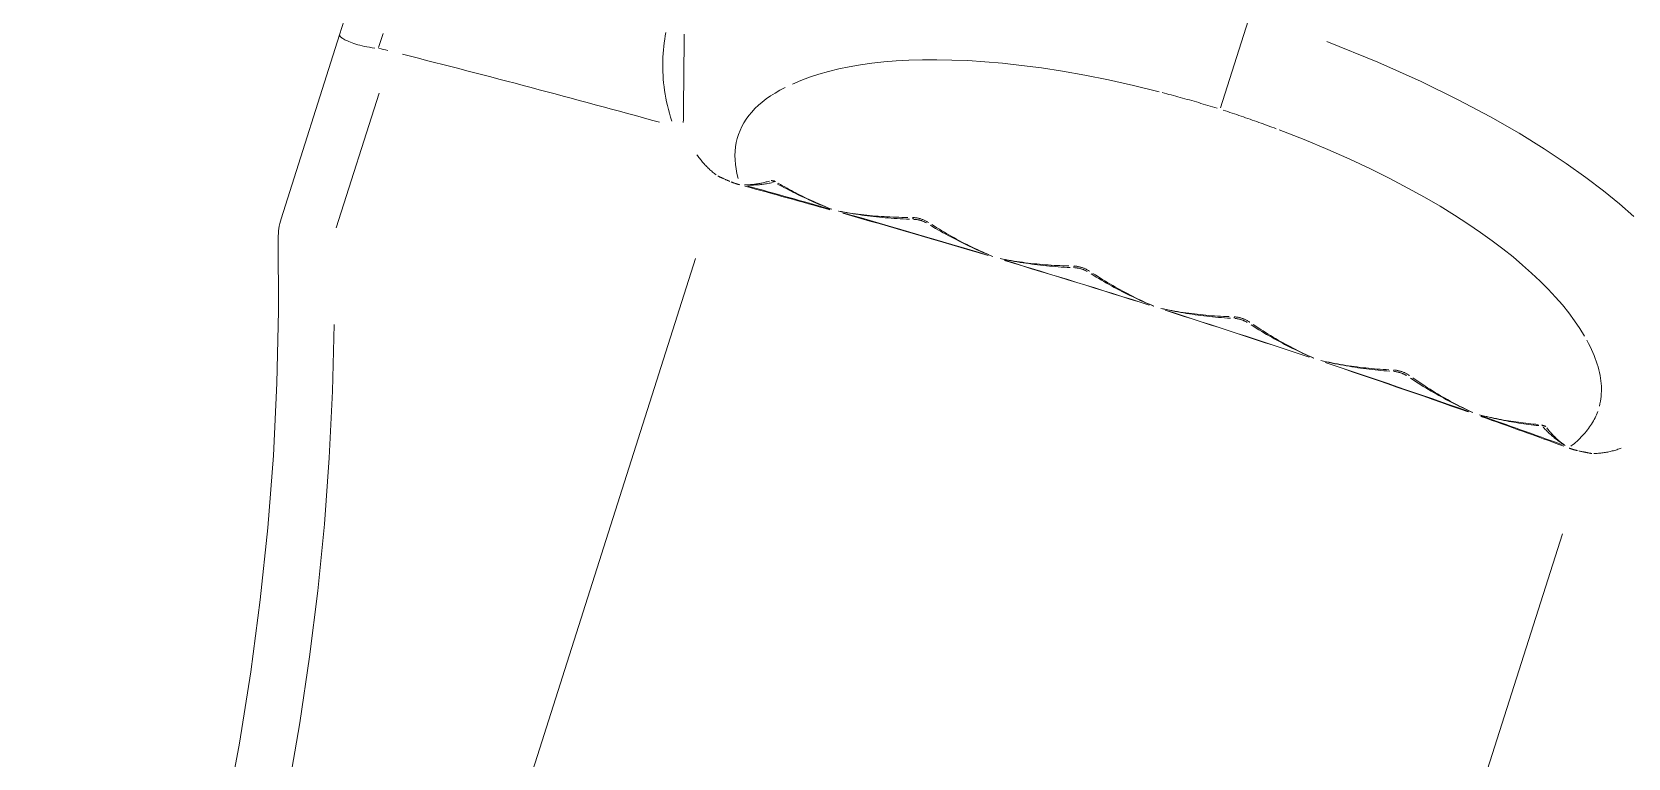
# Model space of a CAD drawing. Extents: x 309418 to 1212698, y 3438380 to 6877191.
# Drawn here: x 606462.609 to 606462.9979, y 3438586.7916 to 3438586.9687 of the extents above; entities that cross this region are included whole.
import ezdxf

# ---------------------------------------------------------------- set-up
doc = ezdxf.new("R2010")
doc.units = 0
doc.header["$MEASUREMENT"] = 0
doc.layers.add('LA-FLOWERING-TREE', color=221, linetype='Continuous')
doc.layers.add('LA-FURN-PERGOLA-POOL DECK-02', color=32, linetype='Continuous')
doc.layers.add('LA-FURN-PG-LIMITS', color=1, linetype='Continuous', lineweight=5)
doc.layers.add('LA-FURN-PG-PLAY EQUIPMENT', color=160, linetype='Continuous', lineweight=5)

# ---------------------------------------------------------------- blocks, each defined once
blk = doc.blocks.new('A$C753A40E1')
at = {"linetype": 'Continuous'}
for p, q in [((18.21723079236037, 43.62598498827868, -9.550000000000011), (18.21723079236037, 71.50548674297067, -9.550000000000011)), ((40.38277010157262, 43.62598498827641, -9.550000000000011), (40.38277010157262, 71.50548674297795, -9.550000000000011)), ((48.95344306991214, 45.5686905222616, -9.550000000000011), (48.95344306991214, 42.11916004017701, -9.550000000000011)), ((50.30000044696121, 45.76033110459947, -9.550000000000011), (50.30000044696121, 41.05392224724563, -9.550000000000011)), ((49.30000044696121, 41.06286236856784, -9.550000000000011), (49.30000044696121, 40.69886656155098, -9.550000000000011)), ((50.30000044696121, 39.8126191684886, -9.550000000000011), (50.30000044696121, 41.05392224724563, -9.550000000000011)), ((29.30000044696121, 36.25202077069628, -9.550000000000011), (29.30000044696121, 34.02856108531513, -9.550000000000011))]:
    blk.add_line(p, q, dxfattribs=at)
for points in [[(50.22105337970058, 46.24054981110692), (49.67906500689773, 47.91930843232297), (49.18236472003261, 49.61382556794309), (48.73155524127284, 51.3222062671008), (48.32724120013515, 53.04255843995214), (47.9699909865121, 54.77273536561132), (47.66006399981777, 56.51092124817968), (47.39755370013503, 58.25633121369481), (47.18254973284999, 60.0082004153552)], [(45.92507864825527, 58.9487712466538), (46.14445425860671, 57.33828807709813), (46.4034798323373, 55.73341155884862), (46.70208479754714, 54.13470912812353), (47.04019667498855, 52.54280925629758), (47.41758086077957, 50.9592559420886), (47.83379866473476, 49.38562656281591), (48.28839613787929, 47.82332874177099)], [(17.4840176283578, 41.20336414216184), (17.50642516009609, 41.22086215851926), (17.52909495227138, 41.23806644318723), (17.55202032916347, 41.25497508881711), (17.57519556872646, 41.27157855866574), (17.59861685626308, 41.28787303803586), (17.62227560870448, 41.30385280488156), (17.64616801135341, 41.31951213715696), (17.67028834216396, 41.3348434054675), (17.69462801806728, 41.34984279511594), (17.71918131701747, 41.36450458405637), (17.7439396559457, 41.37882495759153), (17.76889635913173, 41.39280200837278), (17.79404379718105, 41.40642619965696), (17.81937434069911, 41.41969753144406), (17.84488131396571, 41.43261028168821), (17.870556133912, 41.44516063569211), (17.89639307849208, 41.45734287140989), (17.9223835646371, 41.46915317414426), (17.94851900927821, 41.48059154389524), (17.97479178302089, 41.49165225861692), (18.0011942564706, 41.5023353183093), (18.0277188002328, 41.51263881562375), (18.05435683123866, 41.52255702851438), (18.08110167376796, 41.53208995698117)], [(18.1301062285165, 41.54570651887082), (18.14020659320155, 41.54690624116086), (18.15062834613124, 41.54816890595578), (18.16136290423671, 41.54948879120969), (18.17240263812343, 41.55086017487668), (18.18373991839687, 41.55227733491086), (18.19536711566249, 41.55373454926633), (18.20727564685146, 41.55522418854856), (18.21945788256923, 41.55674053071164), (18.23191000811855, 41.55827785370969), (18.24463488452236, 41.55983234284543), (18.25762774340907, 41.56140209077024), (18.27087904803554, 41.56297946808957), (18.28438212268154, 41.56456256745481), (18.29812647692958, 41.56614566682004), (18.31210543505946, 41.56772304413938), (18.32631041400234, 41.56929279206418), (18.34073378436366, 41.57084918854856), (18.35536505572597, 41.57238841889524), (18.37019850604335, 41.57390666840696), (18.38521124713222, 41.57539821503781), (18.40038325183193, 41.57685733674192), (18.41570021502773, 41.57828594086789), (18.43114592425624, 41.57967830536985), (18.44670607440273, 41.58103252289914)], [(18.30102373950282, 40.52458835480832), (18.30313326709071, 40.56663204072141), (18.30639292590419, 40.60867381928586), (18.31080176226894, 40.65071559785031), (18.31635977618495, 40.6927535617175), (18.32306696765224, 40.73478771088742), (18.33092238299648, 40.77681423066281), (18.33992697589198, 40.81883502839231), (18.35007883899013, 40.86084819672727), (18.36137987963954, 40.90284992097043), (18.37382914416591, 40.9448402011218), (18.38742663256923, 40.98681712983274), (18.40217139117519, 41.02878070710324), (18.41806628100673, 41.07073093293332), (18.43511225573818, 41.11266780732297), (18.45330836169521, 41.15459323762082), (18.47265745990077, 41.19650340912961), (18.49315764300624, 41.23839832184934), (18.51480891101161, 41.28027606843137), (18.53761317126552, 41.32213664887571), (18.56156851641933, 41.36397434113645), (18.58667494647304, 41.40579295991086), (18.61293150775234, 41.44758678315305), (18.6403372465829, 41.48935771821164), (18.66889407031337, 41.53110385773801)], [(18.47962118975917, 41.58370853303098), (18.48863913409511, 41.5843608462634), (18.49766184680263, 41.58496738312864), (18.50668837420741, 41.58553195832395), (18.51571871630946, 41.58605266450071), (18.52475287310878, 41.58652759431028), (18.53378989093105, 41.58696056244992), (18.54282976977626, 41.58734966157102), (18.55187346331874, 41.58769489167356), (18.56091906420986, 41.58799816010617), (18.5699665724496, 41.5882556521716), (18.57901598803798, 41.58846927521848), (18.58806731097499, 41.5886390292468), (18.59711958758632, 41.5887668216052), (18.60617377154628, 41.58884883759641), (18.61522795550624, 41.58888698456906), (18.6242821394662, 41.5888831698718), (18.63333632342616, 41.58883548615598), (18.64239146106044, 41.58874202607297), (18.65144469134609, 41.58860660432004), (18.66049792163173, 41.58842731354856), (18.66955019824306, 41.58820415375852), (18.67860056750575, 41.58793712494992), (18.68764998309413, 41.58762813447141), (18.69669653765956, 41.58727336762571)], [(18.80965639941493, 41.55271221039914), (18.8326037108163, 41.54577136872434), (18.85558344714443, 41.5384509646716), (18.87859274737636, 41.53074909089231), (18.90162684314052, 41.52266765473508), (18.92468287341396, 41.51420665619992), (18.94775797717372, 41.50536800263547), (18.97084643237392, 41.49614787934446), (18.99394633166591, 41.48654819367551), (19.01705386035243, 41.47656894562864), (19.04016520373622, 41.46621013520383), (19.0632755934457, 41.45547366974973), (19.08638312213222, 41.44435573456906), (19.10948397509853, 41.4328601443591), (19.13257338397304, 41.42098308442258), (19.1556484877328, 41.40872836945676), (19.17870451800624, 41.39609409211301), (19.20173956744472, 41.3830783450427), (19.22474886767665, 41.36968494294309), (19.24772765033046, 41.35591007111692), (19.27067400805751, 41.34175563691281), (19.29358317248622, 41.32721973298215), (19.31645132891933, 41.31230235932492), (19.33927466265956, 41.29700351594114), (19.36204935900966, 41.28132320283078)], [(19.44752814166347, 41.29221034882688), (19.42149283282558, 41.30746150849485), (19.39539553515712, 41.32232929108762), (19.36924101702968, 41.33681560395383), (19.34303309314052, 41.35092044709348), (19.31677653186122, 41.3646457278552), (19.29047514788905, 41.37798763154172), (19.2641337095956, 41.39094997285031), (19.23775603167812, 41.40353275178098), (19.2113468825082, 41.41573596833371), (19.1849100767831, 41.42755962250852), (19.15845038287441, 41.43900371430539), (19.13197066180507, 41.45006824372434), (19.10547663562099, 41.46075321076535), (19.07897211901943, 41.47105861542844), (19.05245997302333, 41.48098636506223), (19.02594591967861, 41.49053455231809), (18.99943377368251, 41.49970317719602), (18.97292734973232, 41.50849414704465), (18.9464314161996, 41.51690555451535), (18.91994883410732, 41.52493739960813), (18.89348437182704, 41.5325915896716), (18.86704279773036, 41.53986621735715), (18.84062697284023, 41.54676128266477), (18.81424166552821, 41.55327678559446)], [(21.01915575854579, 41.47775150178098), (20.95850207202224, 41.47410083649778), (20.89783408038417, 41.47008014557981), (20.83715464465419, 41.46568942902707), (20.77646662585525, 41.46092868683957), (20.715770977662, 41.45579982636594), (20.6550724684457, 41.45029903290891), (20.59437205188064, 41.44443012116574), (20.53368021838455, 41.43819309113645), (20.47300078265468, 41.43158794282102), (20.41233088366786, 41.42461467621946), (20.35166575305252, 41.41727329133176), (20.29100348346023, 41.40956378815793), (20.23033835284511, 41.40148235200071), (20.16966750018398, 41.39303279755735), (20.108988064454, 41.38420940278196), (20.04829813830642, 41.3750159823718), (19.98760058276443, 41.36544872162961), (19.92690207354812, 41.35550952790403), (19.86620547168056, 41.34520030854367), (19.8055155455331, 41.33451724885129), (19.74483706347732, 41.32346416352414), (19.68417479388503, 41.3120391452136), (19.62353255145351, 41.30024219391965), (19.56291510455409, 41.28807712433957)], [(19.58428313128749, 41.26600528596067), (19.6441214262704, 41.27940822480344), (19.70397879473953, 41.29241252778196), (19.76385237567226, 41.30501438019895), (19.82373644702224, 41.31721568940305), (19.88362719409255, 41.32901645539426), (19.9435198485115, 41.34041477082395), (20.00340964190761, 41.35141063569211), (20.06329275958339, 41.36200404999875), (20.12316443316737, 41.3721969210925), (20.18301989428798, 41.3819854342761), (20.24286105029373, 41.39137149689817), (20.3026907622079, 41.40035892365598), (20.36251379840164, 41.4089458072009), (20.42233301989822, 41.41713214753293), (20.4821512877206, 41.42492175934934), (20.54197337024002, 41.43231082795285), (20.60180212847987, 41.43930507538938), (20.66163279406814, 41.44590068696164), (20.7214567839363, 41.45209575532102), (20.7812702833871, 41.45789218781614), (20.84107138507167, 41.46328807709836), (20.90085722796718, 41.4682834231677), (20.96062495105068, 41.47287822602414), (21.02037264697341, 41.4770724856677)], [(21.19072081439285, 41.47079921601438), (21.258815067933, 41.46176601288938), (21.32695795886318, 41.45221401093625), (21.39514996402053, 41.442143210155), (21.46339394442836, 41.43154979584836), (21.53169180743484, 41.42043376801633), (21.6000449835519, 41.40879321931028), (21.66845585696498, 41.39662624238156), (21.73692585818569, 41.38393092988156), (21.80545689456252, 41.37070346711301), (21.87405135028152, 41.3569438540759), (21.94271065585403, 41.34265209077024), (22.0114367186288, 41.32782245515012), (22.08023144595413, 41.31245685456418), (22.14909674517909, 41.29655147431516), (22.21803452365199, 41.28010440705442), (22.28704668872146, 41.26311374543332), (22.35613514773635, 41.24557948945188), (22.42531182162551, 41.22749019501828), (22.4945771872261, 41.20884395478391), (22.56392504565505, 41.18963886140012), (22.63334776751796, 41.16987491486692), (22.70283963076869, 41.14954830048703), (22.77239300601272, 41.1286609256091), (22.84200169436721, 41.10720897553586)], [(22.89349295489589, 41.1344096743884), (22.82196165911941, 41.15427661774778), (22.75047566287319, 41.17362476227903), (22.67904211871414, 41.19245220063352), (22.60766770236282, 41.21076274750852), (22.5363595663766, 41.22855449555539), (22.46512438647548, 41.24583125947141), (22.39396979205409, 41.26259303925656), (22.32289435260097, 41.27884364960813), (22.25188662402431, 41.29459071992063), (22.18094422213821, 41.3098361575427), (22.11006523959438, 41.32458186982297), (22.039248245881, 41.33882976411008), (21.96849085681239, 41.35258174775266), (21.89779116503982, 41.36583782075071), (21.82714774005203, 41.37860179780149), (21.75655867450038, 41.39087558625364), (21.68602206103591, 41.40265918610715), (21.61553551547328, 41.41395450471067), (21.54509760730068, 41.42476344941281), (21.47470690600662, 41.43508792756223), (21.4043605505685, 41.44492984650754), (21.33405758731166, 41.45429111359739), (21.26379515521327, 41.46317363618039), (21.19357325427322, 41.47157741425656)], [(25.10688139788894, 41.38461376069211), (25.03700472705154, 41.37932849763059), (24.9670999228218, 41.37355304597043), (24.89717175357131, 41.36729122040891), (24.82722403399734, 41.36054111359739), (24.7572601019601, 41.35330463288449), (24.68728520266811, 41.34558177827024), (24.61730219714431, 41.33737064240598), (24.54731537692348, 41.32867313264035), (24.47732903353969, 41.31948924897336), (24.40734745852748, 41.309818991405), (24.33737255923549, 41.29966235993528), (24.26739146106033, 41.28901935456418), (24.19739701144485, 41.27788616059446), (24.12738682620315, 41.26626087067746), (24.05735899798671, 41.25414157746457), (23.9873111426094, 41.24152828095578), (23.91724135272293, 41.2284152591052), (23.84714772097854, 41.21480441926145), (23.77702786319057, 41.2006938540759), (23.70687939517299, 41.18607974885129), (23.63670088641433, 41.17096019623899), (23.56649329058914, 41.15533519623899), (23.49628283374111, 41.13920665619992), (23.42608143679897, 41.12257648347043)], [(23.45717789523391, 41.09533763764524), (23.52624108187942, 41.1135356509509), (23.5953056990364, 41.13119197724485), (23.66436125628749, 41.14830280182981), (23.7333810507516, 41.16486812470578), (23.80236412875442, 41.18088603852414), (23.87131192080764, 41.19636035798215), (23.94022681109695, 41.21129299042844), (24.00911070697109, 41.22568584321164), (24.07796551577846, 41.23954273102903), (24.1467931448677, 41.25286174653196), (24.21559550158779, 41.2656467044177), (24.28437497012405, 41.27790141938352), (24.35313345782546, 41.28962398408078), (24.42187668673782, 41.30082012055539), (24.49061943881301, 41.31149173615598), (24.55935837619094, 41.32163501618528), (24.6280892073373, 41.33125377534055), (24.69680811755458, 41.34034610627317), (24.76551081530849, 41.34891010163449), (24.83419396273891, 41.35694766877317), (24.90285279147415, 41.36445880768918), (24.97148396365432, 41.37144161103391), (25.04008271090774, 41.37789607880735), (25.10864569537441, 41.38382221100949)], [(25.29094149462978, 41.38111568329953), (25.35921098582534, 41.37316585419797), (25.42753197543411, 41.36469150422239), (25.49590136401443, 41.35569263337278), (25.56431652896194, 41.34616924164914), (25.6327746092538, 41.33612132905149), (25.70127274386672, 41.32554889557981), (25.7698080717781, 41.31445003388547), (25.83837797038356, 41.30282855866574), (25.90697910182277, 41.29068065522336), (25.97561122767715, 41.27800632355832), (26.04428221576003, 41.26480365632199), (26.11299659602432, 41.25107265351438), (26.18175818316737, 41.23680950043821), (26.25057103030471, 41.22200847504758), (26.31943895213394, 41.20666766999387), (26.38836576335231, 41.19078517792844), (26.45735527865688, 41.17435527680539), (26.52641155116359, 41.1573760592761), (26.59553815715103, 41.13984561799192), (26.66473914973525, 41.12176013825559), (26.73401834361343, 41.10311580536985), (26.80337764613429, 41.08390880463742), (26.87279035441665, 41.06414295075559), (26.94224120967189, 41.04382015107297)], [(26.98693587176601, 41.07113147614621), (26.91582419268875, 41.0898711764636), (26.84474207751541, 41.10809589265012), (26.77370478503494, 41.12580562470578), (26.70273973338394, 41.14299465058469), (26.6318447767953, 41.1596667849841), (26.56101610057144, 41.17582774994992), (26.49024965159683, 41.19147754548215), (26.41954161517421, 41.20661998627805), (26.34888793818752, 41.22125697968625), (26.27828480593959, 41.23539424775266), (26.20772816531459, 41.24903179047727), (26.13721396319667, 41.26217342255735), (26.06673814646999, 41.27482295869016), (25.99629713885574, 41.28698421357297), (25.9258859335641, 41.29865718720578), (25.85549642436294, 41.30984569428586), (25.78512908808975, 41.32054973481321), (25.71478726260452, 41.33076740143918), (25.6444738089302, 41.34050060151242), (25.57419134967128, 41.34974933503293), (25.50394322268752, 41.35851360200071), (25.43373205058364, 41.36679340241574), (25.36356093280105, 41.37459064362668), (25.29343296878139, 41.38190341828489)], [(29.20671990059404, 41.35312724946164), (29.13671423785487, 41.34684825776242), (29.0666736244419, 41.34008289216184), (28.99660153977661, 41.33283115265989), (28.9265014707307, 41.3250949466052), (28.85637687437324, 41.31687236664914), (28.7862312375764, 41.30816341279172), (28.71606804721145, 41.29896999238156), (28.64589067094127, 41.28929019807004), (28.57570274464874, 41.27912402985715), (28.5055076061943, 41.26847148774289), (28.43530418269424, 41.2573344790759), (28.36508401028911, 41.24570918915891), (28.29484190337459, 41.23359371064328), (28.2245726763467, 41.22098422883176), (28.15427102439193, 41.20787883637571), (28.08393182151119, 41.19427371857785), (28.01354994170467, 41.18016887543821), (27.94312002055435, 41.16555858491086), (27.8726370512704, 41.15044093964719), (27.80209578864364, 41.13481403229856), (27.73149766318599, 41.11867595551633), (27.66087092749862, 41.10202861664914), (27.59022607199947, 41.08487201569699), (27.5195709645013, 41.06720806000852)], [(27.5574674784402, 41.03988338349485), (27.62672378413478, 41.05912471650266), (27.69596197001724, 41.07781673310422), (27.7651741682748, 41.09595943329953), (27.83434988848953, 41.11355090973996), (27.903461593316, 41.13058734772824), (27.9725077330331, 41.14707446931028), (28.04149331443111, 41.16301227448606), (28.11042346350936, 41.17840267060422), (28.17930306784908, 41.19325137971067), (28.24813725344924, 41.20756221650266), (28.31693114630977, 41.22133327363156), (28.38568957440643, 41.23457218049192), (28.45441772334377, 41.24728084443235), (28.52312054030685, 41.25946117280149), (28.5918063699464, 41.27111507294797), (28.66047616593639, 41.2822425448718), (28.72912659041671, 41.2928454959216), (28.79775412671356, 41.30292201874875), (28.86635546676902, 41.31247211335324), (28.9349271237115, 41.32149768708371), (29.0034656702737, 41.32999492524289), (29.07196773879329, 41.33796764252805), (29.14042988710193, 41.34541393159055), (29.20884869538335, 41.35233379243039)], [(29.39115216873674, 41.35233379243039), (29.45957091741352, 41.34541393159055), (29.5280329763153, 41.33796764252805), (29.59653495542793, 41.32999492524289), (29.66507344238559, 41.32149768708371), (29.7336450397232, 41.31247211335324), (29.80224634997634, 41.30292201874875), (29.8708738862733, 41.2928454959216), (29.93952437035838, 41.2822425448718), (30.00819434516231, 41.27111507294797), (30.07688035361568, 41.25946117280149), (30.14559157483379, 41.24727893708371), (30.21433778397827, 41.23456836579465), (30.28312047116557, 41.22132564423703), (30.35194112651149, 41.2075469577136), (30.4208011805276, 41.19323230622434), (30.48970212332992, 41.17837978242063), (30.55864550463943, 41.1629855716052), (30.62763275496761, 41.14704776642942), (30.69666518561641, 41.13056445954465), (30.76574446551601, 41.11353183625364), (30.83487202517776, 41.09594989655637), (30.90404929511348, 41.07781482575559), (30.97327710978774, 41.05912471650266), (31.04253341548232, 41.03988338349485)], [(31.08043004863052, 41.06720806000852), (31.00977494113246, 41.08487201569699), (30.93914045684139, 41.10202670930051), (30.86854936473171, 41.1186683261218), (30.79800035350112, 41.13479877350949), (30.72749223105708, 41.15041995881223), (30.6570232092599, 41.16553378937864), (30.58659173838882, 41.18014407990598), (30.51619626872341, 41.19425273774289), (30.44583536975173, 41.20786167023801), (30.37550737254421, 41.22097087739133), (30.3052107273796, 41.23358417390012), (30.23494382493286, 41.24570537446164), (30.16470523469249, 41.25733257172727), (30.09449334733276, 41.26847148774289), (30.02429797045974, 41.27912402985715), (29.9541098653535, 41.28929019807004), (29.88393248908321, 41.29896999238156), (29.81376923911361, 41.30816341279172), (29.7436236321191, 41.31687236664914), (29.6734990953664, 41.3250949466052), (29.60339908592491, 41.33283115265989), (29.53332710556774, 41.34008289216184), (29.4632865666608, 41.34684825776242), (29.39328095607559, 41.35312724946164)], [(33.30656792514114, 41.38190341828489), (33.23643996112148, 41.37459064362668), (33.1662686049203, 41.36679340241574), (33.09605743281631, 41.35851360200071), (33.02580930583278, 41.34974933503293), (32.95552684657363, 41.34050060151242), (32.88521315448074, 41.33076740143918), (32.81487132899551, 41.32054973481321), (32.74450423114101, 41.30984569428586), (32.67411472193984, 41.29865718720578), (32.60370613925258, 41.28698421357297), (32.53327895991592, 41.27482677338742), (32.46282626979141, 41.26217914460324), (32.3923394858102, 41.24904132722043), (32.32181074015884, 41.23540950654172), (32.25123168818752, 41.22127605317258), (32.1805942236642, 41.20664096711301), (32.10989000193862, 41.19150043366574), (32.0391111551979, 41.17584873078489), (31.96824910037319, 41.1596839511218), (31.89730383746414, 41.14300227997922), (31.82630373828201, 41.12580562470578), (31.75525881640701, 41.10809589265012), (31.6841764628152, 41.0898711764636), (31.61306478373794, 41.07113147614621)], [(31.65775920741359, 41.04382015107297), (31.72721053950588, 41.06414295075559), (31.79662324778823, 41.08390880463742), (31.86599017970352, 41.10311580536985), (31.9353034674385, 41.12176776765012), (32.00455357425002, 41.13986278412961), (32.07371260516433, 41.15740085480832), (32.14278103701869, 41.17438007233762), (32.21176673762599, 41.19080806611203), (32.28067781321792, 41.20668865082883), (32.34952213160781, 41.22202564118528), (32.41830779902725, 41.23682094453), (32.48704244487087, 41.25108028290891), (32.55573465220729, 41.26480747101926), (32.62439181201259, 41.27800632355832), (32.69302155368129, 41.29068065522336), (32.7616226851205, 41.30282855866574), (32.83019234530727, 41.31445003388547), (32.89872791163711, 41.32554889557981), (32.96722604625015, 41.33612132905149), (33.03568412654201, 41.34616924164914), (33.1040992914894, 41.35569263337278), (33.17246891848831, 41.36469150422239), (33.24078966967861, 41.37316585419797), (33.30905939929275, 41.38111568329953)], [(33.49135472171108, 41.38382221100949), (33.55991770617752, 41.37789607880735), (33.62851645343093, 41.37144161103391), (33.69714714877395, 41.36445880768918), (33.7658059775093, 41.35694766877317), (33.83448864810268, 41.34891010163449), (33.90319134585658, 41.34034610627317), (33.97190977923671, 41.33125377534055), (34.04064013354579, 41.32163692353391), (34.10937907092361, 41.31149173615598), (34.17812134616165, 41.30082202790403), (34.24686791293411, 41.28962398408078), (34.31563879840164, 41.27789760468625), (34.3844378172615, 41.2656409823718), (34.45326401583949, 41.25285030244016), (34.52211644046108, 41.23952556489133), (34.59099413745193, 41.22566676972531), (34.65989615313808, 41.21126819489621), (34.72882201068191, 41.19633365510129), (34.7977702795724, 41.18085933564328), (34.86674095980911, 41.16484332917356), (34.93573214404373, 41.14828372834348), (35.0047433554391, 41.13118053315305), (35.07377411715774, 41.11353374360227), (35.1428229986885, 41.09533763764524)], [(35.17391945712356, 41.12257648347043), (35.10373236529628, 41.13920474885129), (35.03355671756069, 41.15532565949582), (34.96339394442836, 41.17094303010129), (34.89324404589931, 41.1860568606677), (34.82310892932205, 41.20066905854367), (34.7529885946968, 41.21478153107785), (34.68288351886062, 41.22839427827024), (34.61279513232509, 41.24150920746946), (34.5427243887643, 41.25412631867551), (34.47267128817825, 41.2662513339343), (34.40263726107864, 41.27788043854856), (34.33262230746547, 41.28901744721555), (34.26262833468704, 41.29966235993528), (34.19265105120937, 41.309818991405), (34.12266947619705, 41.31948924897336), (34.05268313281337, 41.32867313264035), (33.98269678942958, 41.33737064240598), (33.91271426074294, 41.34558177827024), (33.84273888461391, 41.35330463288449), (33.77277590625076, 41.36054302094602), (33.7028281866769, 41.36729122040891), (33.63290001742641, 41.37355304597043), (33.56299569003372, 41.37932849763059), (33.49311901919631, 41.38461376069211)], [(37.40640856616287, 41.47157169221067), (37.3361504255989, 41.46315837739133), (37.26583935611049, 41.45426441071653), (37.19547821872024, 41.44488788483762), (37.1250703512886, 41.43502879975461), (37.0546176611642, 41.4246871554675), (36.98412300936965, 41.41386295197629), (36.91358830325393, 41.40255428193235), (36.8430173575143, 41.3907630526843), (36.772411602662, 41.37848354218625), (36.70177437655715, 41.3657214724841), (36.63110758654861, 41.35247302888059), (36.56041457049648, 41.33873630402707), (36.48968912951736, 41.32451129792356), (36.41887833468704, 41.30978656647824), (36.34797598712234, 41.2945544802966), (36.27698685519485, 41.27881503937864), (36.20591570727615, 41.26256442902707), (36.13476683490077, 41.24580455659055), (36.06354500644008, 41.2285316073718), (35.99225451342861, 41.21074558137082), (35.92090012423782, 41.19244075654172), (35.84948613040248, 41.17361904023313), (35.778017777131, 41.15427661774778), (35.70649887912063, 41.13441158173703)], [(35.75799109332351, 41.10721279023313), (35.827587383912, 41.12865901826047), (35.89712359301834, 41.14954257844114), (35.9665959059457, 41.16986156342649), (36.035999077485, 41.18961978791379), (36.1053292929391, 41.20882106660031), (36.17458226077346, 41.22746158478879), (36.24375321261672, 41.24554897187375), (36.31283785693435, 41.2630832278552), (36.38183190219192, 41.28006435273313), (36.45073058001785, 41.29649806855344), (36.51953007571498, 41.3123824679675), (36.588236111329, 41.32772327302121), (36.65689970843582, 41.342533835155), (36.72552706591873, 41.35681987641477), (36.79411532275478, 41.37057758210324), (36.86266257159511, 41.38380885956906), (36.93116595141689, 41.39651561616086), (36.99962355487148, 41.40869594453), (37.06803204409866, 41.42035365937375), (37.13638951175002, 41.43148685334348), (37.20469405047683, 41.44209743378781), (37.27294184558181, 41.45218540070676), (37.34113146655361, 41.46175075410031), (37.40926100604324, 41.47079349396848)], [(37.57966734759609, 41.47707057831906), (37.63944460742263, 41.47287441132688), (37.69924189440994, 41.46827579377317), (37.75905730120925, 41.46327663300656), (37.81888796679763, 41.45787692902707), (37.87873103015212, 41.45207668183469), (37.93858363024989, 41.44587589142942), (37.99844385974208, 41.43927646515989), (38.05830218188552, 41.4322784030261), (38.11815478198329, 41.42488361237668), (38.178004521058, 41.41708827851438), (38.23785521380691, 41.40889430878781), (38.2977097212532, 41.40030170319699), (38.3575699507455, 41.39130664704465), (38.41744067065517, 41.38191295502805), (38.4773218809822, 41.37211490510129), (38.53721930377273, 41.36191631196164), (38.59713198535232, 41.35131336091184), (38.65705134265212, 41.34030795930051), (38.71697356097499, 41.32890010712766), (38.776893871949, 41.31708980439328), (38.83680846087722, 41.30487895844602), (38.89671065203933, 41.2922637545886), (38.95659853808681, 41.27924991486692), (39.01646544329921, 41.26583553193235)], [(39.03784396045009, 41.28792262910031), (38.97719694964687, 41.30009914277219), (38.9165241896371, 41.3119056308093), (38.85583235614101, 41.32334018586301), (38.7951233565071, 41.33440280793332), (38.73440386645584, 41.34509540436887), (38.67367674701003, 41.35541416047239), (38.6129477202156, 41.3653609835925), (38.55222155444412, 41.37493587372922), (38.49150492541591, 41.38413692353391), (38.43079783313064, 41.39296794770383), (38.37009837024002, 41.40142513154172), (38.30940272204666, 41.40951228974485), (38.24870802752761, 41.41722942231321), (38.18801142565994, 41.4245765292468), (38.12730910174648, 41.43155361054563), (38.06659914843826, 41.43816257355832), (38.00587679736404, 41.44440532563352), (37.9451468168954, 41.45027805207395), (37.88441874377529, 41.45578266022824), (37.823693531678, 41.46091724274778), (37.76297499530105, 41.46567989228391), (37.70226599566726, 41.47007442353391), (37.64156844012538, 41.47409702180051), (37.58088518969802, 41.47774959443235)], [(39.78704382769851, 41.55332256196164), (39.76063944690029, 41.54680324433469), (39.73420454852371, 41.53990436432981), (39.7077439009407, 41.53262401459836), (39.68125941149989, 41.52496600983762), (39.65475775592128, 41.51692844269895), (39.62824179522781, 41.50851131318235), (39.60171534411708, 41.49971462128781), (39.57518412463466, 41.49053836701535), (39.54865099780361, 41.4809844577136), (39.52211977832118, 41.47104907868528), (39.49559523455898, 41.46073604462766), (39.46908118121414, 41.45004154084348), (39.4425833403329, 41.43896938203), (39.41610361926357, 41.42751575348996), (39.38964678637771, 41.41568446992063), (39.36321856372157, 41.40347171662473), (39.33682181231765, 41.3908794009509), (39.31046130053798, 41.37790561555051), (39.28414084307948, 41.36455226777219), (39.25786520831375, 41.35081745026731), (39.23163821093837, 41.33670116303586), (39.2054646193246, 41.32220340607785), (39.17934920184402, 41.30732227204465), (39.1532948195198, 41.29205966828489)], [(39.23881747119216, 41.28116489289426), (39.26160933368007, 41.29685855744504), (39.284449833558, 41.31216884492063), (39.3073351561288, 41.32709766266965), (39.33026148669521, 41.34164501069211), (39.35322501055984, 41.35581088898801), (39.37622191302566, 41.36959720490598), (39.3992483793954, 41.38300205109739), (39.42230059497157, 41.39602733491086), (39.44537474505691, 41.40867114899778), (39.4684679686288, 41.42093540070676), (39.49157454364101, 41.43282199738645), (39.51469256274501, 41.44432712433957), (39.53781821124343, 41.45545078156614), (39.56094672076492, 41.4661967837634), (39.58407618396072, 41.47656322358274), (39.60720087878494, 41.48654819367551), (39.63031794421462, 41.49615550873899), (39.65342451922683, 41.5053813540759), (39.67651678912441, 41.51422763703489), (39.69959093920974, 41.52269435761594), (39.72264315478591, 41.53078151581906), (39.74566962115554, 41.53848720429563), (39.76866652362148, 41.54581142304563), (39.79163195483474, 41.55275798676633)], [(39.98493697039871, 41.45086933015012), (40.04727198474208, 41.34879947541379), (40.10278059832851, 41.24659419892453), (40.15144945971755, 41.14426685212278), (40.1932690321664, 41.04182697175168), (40.2282278715829, 40.93928409455442), (40.25631358020107, 40.83665157197141), (40.27751566760341, 40.73393894074582), (40.29182173602371, 40.63115573762082), (40.2992212950447, 40.52831531403684), (40.2997029005746, 40.42542720673703), (40.29325510852138, 40.32250285981321), (40.27986647479324, 40.21955371735715), (40.25952555529861, 40.11658931611203), (40.23222376696853, 40.01362110016965), (40.19803835742263, 39.91071582673215), (40.15692450396804, 39.80791927216672), (40.10876013629237, 39.70524478791379), (40.0534241377571, 39.60271144745969), (39.99079348437587, 39.50033450959348), (39.92074705951003, 39.39813114045285), (39.84316279284744, 39.29611469147824), (39.75791956774989, 39.19430423615598), (39.66489340655593, 39.09271503327512), (39.56396414630203, 38.99136234162473)], [(39.90330435626308, 41.58727336762571), (39.91235091082851, 41.58762813447141), (39.92140032641689, 41.58793712494992), (39.93045069567958, 41.58820415375852), (39.93950297229091, 41.58842731354856), (39.94855620257644, 41.58860660432004), (39.9576094328622, 41.58874202607297), (39.96666457049648, 41.58883548615598), (39.97571875445632, 41.5888831698718), (39.9847729384164, 41.58888698456906), (39.99382712237625, 41.58884883759641), (40.00288130633621, 41.5887668216052), (40.01193358294753, 41.5886390292468), (40.02098490588466, 41.58846927521848), (40.03003432147293, 41.5882556521716), (40.03908182971279, 41.58799816010617), (40.0481274306039, 41.58769489167356), (40.05717112414638, 41.58734966157102), (40.06621100299159, 41.58696056244992), (40.07524802081386, 41.58652759431028), (40.08428217761306, 41.58605266450071), (40.09331251971511, 41.58553195832395), (40.10233904712001, 41.58496738312864), (40.11136175982742, 41.5843608462634), (40.12037970416335, 41.58370853303098)], [(40.15329768054286, 41.58103252289914), (40.1688606917123, 41.57967639802121), (40.18430926196365, 41.57828403351926), (40.19962717883388, 41.57685542939328), (40.2148010908821, 41.57539440034055), (40.2298157393196, 41.57390476105832), (40.2446558653572, 41.57238841889524), (40.25930048815994, 41.57084728119992), (40.2737248121957, 41.56929088471555), (40.28792311541824, 41.56772113679074), (40.30188967578201, 41.56614185212278), (40.31561972491531, 41.56455875275754), (40.32910944812099, 41.56297565339231), (40.34235312335281, 41.56139827607297), (40.35534598223953, 41.55982852814817), (40.36808230273513, 41.55827213166379), (40.38055731646804, 41.55673480866574), (40.39276720874111, 41.55521846650266), (40.4047062575082, 41.55372882722043), (40.41636683337489, 41.55226970551633), (40.42772604815761, 41.55085254548215), (40.43877436511318, 41.54948116181516), (40.44950701587001, 41.54816318390989), (40.45991923205642, 41.5469024264636), (40.4700033842781, 41.54570651887082)], [(40.51889922015468, 41.53209186432981), (40.54564310900966, 41.52255702851438), (40.57228114001541, 41.51263881562375), (40.59880473010341, 41.50233722565793), (40.625207203553, 41.49165416596555), (40.65148093097011, 41.48059154389524), (40.67761637561111, 41.46915317414426), (40.70360590808181, 41.45734287140989), (40.729442852662, 41.44516063569211), (40.75511767260829, 41.43261028168821), (40.78062464587489, 41.4196994387927), (40.80595518939285, 41.40642810700559), (40.83110262744228, 41.39280200837278), (40.8560593306282, 41.37882686494016), (40.88081766955642, 41.364506491405), (40.90537096850662, 41.34984470246457), (40.92971064440994, 41.33484531281614), (40.9538309752206, 41.31951404450559), (40.97772337786941, 41.3038547122302), (41.00138308398513, 41.28787494538449), (41.02480341784744, 41.27158046601438), (41.04797961108474, 41.25497508881711), (41.07090498797683, 41.23806835053586), (41.09357478015212, 41.22086215851926), (41.11598231189041, 41.20336414216184)], [(22.95408608310012, 41.07224346039914), (22.96878888003627, 41.0683868014636), (22.98374010913162, 41.06476665375852), (22.99892594210891, 41.06139446137571), (23.01433350436488, 41.05828548310422), (23.02994944445888, 41.05545116303586), (23.04576136462489, 41.05290485261106), (23.06175495974819, 41.05065990327024), (23.0779183088998, 41.04872585175656), (23.09424187533645, 41.04711986420774), (23.11071421496669, 41.04584766266965), (23.12731100909511, 41.04491306183957), (23.14401032321243, 41.04432369111203), (23.1607878386238, 41.04408145783567), (23.1776211439828, 41.04419208405637), (23.19448687426834, 41.04466129182004), (23.21136118762283, 41.04549480317258), (23.22822358004848, 41.04669452546262), (23.24507548205642, 41.04826236603879), (23.26188923709182, 41.0501926028552), (23.2786281286935, 41.05247760651731), (23.29525353305141, 41.05510784028196), (23.31172825686721, 41.05807567475461), (23.32801510684291, 41.06137157319211), (23.34408213488845, 41.06497646210813)], [(23.315796631501, 41.09568286774778), (23.30302264087001, 41.09298969147824), (23.29006888263015, 41.09053302643918), (23.2769601523141, 41.08832622407102), (23.26372649066249, 41.08638263581418), (23.25039698474208, 41.08470226166867), (23.23700262896804, 41.08329463837766), (23.22357251040737, 41.08216548798703), (23.21012856356899, 41.0813148104968), (23.1966698347787, 41.08074832795285), (23.18321349017421, 41.08045650361203), (23.16977717273025, 41.08044124482297), (23.15637995593349, 41.0806930148425), (23.14304043643264, 41.08121372101926), (23.12977721087722, 41.08199382661008), (23.1166088759164, 41.0830352389636), (23.103554028199, 41.08433032868528), (23.09062220446853, 41.08587337372922), (23.07782103411941, 41.0876567447009), (23.0651600538948, 41.08966899750852), (23.0526507078865, 41.09190059540891), (23.04030396334915, 41.09434200165891), (23.0281293570259, 41.09698367951535), (23.01613785617141, 41.09981609223508), (23.00434042804031, 41.10282970307492)], [(27.05463649623184, 41.01045680878781), (27.0697429358224, 41.00669360993528), (27.08508517138759, 41.0031898104968), (27.10064627520839, 40.99995303986692), (27.11641003482131, 40.99700046418332), (27.13235928408901, 40.99434162018918), (27.14847757212905, 40.99198985932492), (27.16474820964137, 40.98995662568235), (27.18115450732509, 40.98825145600461), (27.19767643801967, 40.98688960908078), (27.21428992144851, 40.98587489960813), (27.23097445361404, 40.98520732758664), (27.24770953051834, 40.98488880036496), (27.26447488658229, 40.98491931794309), (27.28125001780788, 40.98530460236692), (27.29801489703456, 40.98604274628781), (27.31474866263667, 40.98713565705442), (27.3314321219186, 40.98858524201535), (27.34805204264919, 40.99038959382199), (27.36458064906387, 40.99253536103391), (27.3809857546548, 40.9950168216052), (27.39723505370407, 40.9978187167468), (27.41329647891311, 41.00093341706418), (27.42913903586654, 41.00434757111692), (27.44473673693923, 41.00804210541867)], [(27.40911628596572, 41.03881145356321), (27.39667763106613, 41.03600574372434), (27.38404251925735, 41.03341556428098), (27.37123121611862, 41.03105426667356), (27.35826863639144, 41.02893329499387), (27.3451801716545, 41.02705837128781), (27.33199169032363, 41.02544093964719), (27.31872870318691, 41.02408481476926), (27.30541350238113, 41.02299953339719), (27.29205633990554, 41.02218700287961), (27.27867295138626, 41.02164531586789), (27.26527931086807, 41.02137447236203), (27.25189210765151, 41.0213725650134), (27.23852707736282, 41.02163768647336), (27.22520090930252, 41.02217174409055), (27.2119298159341, 41.02296901581906), (27.19872977130203, 41.02403331635617), (27.18562032573013, 41.02535701630735), (27.17261721484451, 41.02693248627805), (27.15973426692287, 41.02875209687375), (27.14698435656814, 41.03080631135129), (27.13438083522121, 41.0330855929675), (27.12193729274063, 41.03558231232785), (27.10966708056728, 41.03828311799192), (27.09758331172256, 41.04118419526242)], [(31.15523578517238, 41.0080554568591), (31.17077888839034, 41.00438381074094), (31.18654169432907, 41.0009925448718), (31.20250310294429, 40.99789501069211), (31.21864165656356, 40.99510265229367), (31.23493613593379, 40.99262309907102), (31.2513652025917, 40.99047160981321), (31.26790775649349, 40.98865581391477), (31.28454233996669, 40.98718906281614), (31.3012430845956, 40.98607898591184), (31.31798173777858, 40.98532558320188), (31.33473874919204, 40.98492694733762), (31.35149552218704, 40.98488117097043), (31.3682322680215, 40.98518443940305), (31.38492991320888, 40.9858386599841), (31.40156938426284, 40.98684001801633), (31.41813113086013, 40.9881866061511), (31.43459703318862, 40.9898784243884), (31.45095207087783, 40.99190402863645), (31.46717240206996, 40.99425578950071), (31.48323180072109, 40.99692035554074), (31.49910380236892, 40.99988437531614), (31.51476146571426, 41.00313640473508), (31.53017975680629, 41.00666309235715), (31.54533817164699, 41.01044536469602)], [(31.50239660136501, 41.04117465851926), (31.49027134768752, 41.03826022980832), (31.47794010035781, 41.03554225800656), (31.46541931025772, 41.03303218720578), (31.45272948138503, 41.03074336884641), (31.43989159457473, 41.0286853396716), (31.42692686908035, 41.02686763642453), (31.41385652415542, 41.0252959811511), (31.40069987170486, 41.02398181794309), (31.3874678789833, 41.02293086884641), (31.3741760431985, 41.02214313386106), (31.36083938472061, 41.02162052033567), (31.34747316233901, 41.02136493561887), (31.33409287326126, 41.0213782870593), (31.32071377627639, 41.02166057465696), (31.30735136859207, 41.02221370576047), (31.29402078978805, 41.02303958771848), (31.28074457042018, 41.02413822053098), (31.2675434529045, 41.02550197480344), (31.25443436496059, 41.02712512848996), (31.2414343535165, 41.02899814484739), (31.22856010787288, 41.03111148713254), (31.21582867495803, 41.03345943329953), (31.2032571017007, 41.0360324466052), (31.19086207740096, 41.03882099030637)], [(35.255885380433, 41.06499362824582), (35.27189471118251, 41.0614116275134), (35.28810145251541, 41.05814052460813), (35.30447890155105, 41.05518794892453), (35.32100178591995, 41.05256343720578), (35.33764435641567, 41.05027652619504), (35.35438038699428, 41.04833484528684), (35.37118412844924, 41.04674983857297), (35.3880303084114, 41.04552913544797), (35.404886501954, 41.04468036530637), (35.42172362201003, 41.04419589875364), (35.43852497927932, 41.04407001374387), (35.45527340762405, 41.04429698823117), (35.47195221774379, 41.04487491486692), (35.48854472033779, 41.0457980716052), (35.50503470294265, 41.04705882905149), (35.52140452258388, 41.04865337250852), (35.53763796679763, 41.05057788727903), (35.55372073046951, 41.05282092927121), (35.5696323096017, 41.05537105439328), (35.58535220019618, 41.05821300385617), (35.60085894458084, 41.06133533356809), (35.61613060824661, 41.06472278473996), (35.63114859454421, 41.06836200593137), (35.64589573733608, 41.07223583100461)], [(35.59564520709304, 41.10282398102903), (35.58381201617519, 41.09979701874875), (35.57176710955898, 41.0969512545886), (35.55952336184779, 41.09429431794309), (35.54709698550491, 41.09184337494992), (35.53450514666824, 41.089604147655), (35.52176453463821, 41.08758998749875), (35.50889231555252, 41.08580852387571), (35.49590422503749, 41.08427120087766), (35.48281266085891, 41.08298564789914), (35.4696304976205, 41.08195377228879), (35.45637108676223, 41.0811812960925), (35.44304825656204, 41.08067203400754), (35.42967440478591, 41.08042789338254), (35.41626431338577, 41.08045650361203), (35.40283038012771, 41.08075977204465), (35.38938595645229, 41.08133960602903), (35.3759558378915, 41.08220363495969), (35.36256434314041, 41.08334804413938), (35.34923197619705, 41.08476520417356), (35.33597971789638, 41.0864474856677), (35.32282759539871, 41.08838725922727), (35.30979611270229, 41.090580710155), (35.29690577380458, 41.09302020905637), (35.28417755954067, 41.09569621918821)], [(49.3865654646614, 41.10180354951047), (49.45085074298171, 41.11363101838254), (49.51410796038905, 41.12362552521848), (49.57585074298183, 41.13186145661496), (49.63580633990566, 41.1384437167468), (49.6938564955453, 41.14348102448606), (49.7498867689828, 41.14707828400754), (49.80378462664871, 41.14934421418332), (49.85536887042323, 41.15038371918821), (49.90434958331386, 41.15029216645383), (49.95066573016433, 41.14914775727414), (49.99426962725917, 41.14703060029172), (50.03511740557948, 41.14401889680051), (50.07316138140956, 41.14019466279172), (50.10835768573085, 41.13563800690793), (50.14065863482742, 41.13042522309446), (50.1700184523323, 41.12464023469114), (50.19639708392421, 41.11835170624875), (50.21978308551101, 41.11161685822629), (50.24017836444179, 41.1044910037341), (50.25758482806484, 41.09703136323117), (50.2720043837289, 41.08929324982785), (50.28343703143398, 41.08133388398313), (50.29188658587722, 41.07320857880735), (50.29735113971023, 41.06497455475949)], [(41.66963888995448, 40.55915714142942), (41.6913750349739, 40.48811412690305), (41.71311213366786, 40.41707111237668), (41.73484827868739, 40.34602809785031), (41.75658537738113, 40.27498508332395), (41.77832152240066, 40.20394397614621), (41.80005862109451, 40.13290096161985), (41.82179476611404, 40.06185794709348), (41.843531864808, 39.99081493256711), (41.86526800982742, 39.91977191804074), (41.88700510852138, 39.84872890351438), (41.90874125354091, 39.77768779633664), (41.93047835223476, 39.70664478181028), (41.95221449725429, 39.63560176728391), (41.97395159594802, 39.56455875275754), (41.99568774096755, 39.49351573823117), (42.0174248396614, 39.42247272370481), (42.03916098468093, 39.35143161652707), (42.06089808337489, 39.28038860200071), (42.08263422839431, 39.20934558747434), (42.10437132708827, 39.13830257294797), (42.1261074721078, 39.0672595584216), (42.14784457080154, 38.99621845124387), (42.16958071582118, 38.9251754367175), (42.19131781451492, 38.85413242219114), (42.21305395953445, 38.78308940766477), (42.23479105822841, 38.7120463931384), (42.25652720324783, 38.64100337861203), (42.27826430194179, 38.5699622714343), (42.30000044696121, 38.49891925690793)], [(42.74075724475173, 38.58947826264524), (42.73015524737636, 38.67503047822141), (42.7176830946664, 38.76060558198117), (42.70333411090164, 38.84618259308957), (42.68709971301357, 38.93174053071164), (42.66897513263027, 39.01725650666379), (42.64895083300868, 39.10270954011106), (42.62702109210281, 39.18807674286985), (42.60317828051834, 39.2733371341052), (42.57741476886062, 39.35846973298215), (42.5497200667123, 39.44345546601438), (42.52007223956375, 39.52827335236692), (42.48845507495193, 39.61290241120481), (42.45484759204189, 39.69732356904172), (42.41923167102138, 39.78151393769406), (42.38158919207851, 39.86545444367551), (42.3418991743782, 39.9491241061511), (42.3001444517831, 40.03250194428586), (42.25629259936611, 40.11557079194211), (42.210306423829, 40.19830203889035), (42.16214396350173, 40.28067279694699), (42.11176611773769, 40.36266208527707), (42.05913283221511, 40.44424320099973), (42.00419642321853, 40.52539134858274), (41.94689490191737, 40.60607601044797)], [(19.07948424212734, 38.95169330475949), (19.01781107775966, 39.01086688874387), (18.95881201617519, 39.07013965485715), (18.90247084491054, 39.12950397370481), (18.84876753680507, 39.18895412324094), (18.79768397204677, 39.24848819611692), (18.74920203082362, 39.30809856293821), (18.70330168597499, 39.36777950165891), (18.65996672503749, 39.42752719758176), (18.61917616717616, 39.48733783600949), (18.58091284625331, 39.54720378754758), (18.54515864245693, 39.60711933015012), (18.51189352862636, 39.66708255646848), (18.48110033862392, 39.72708774445676), (18.45275999896327, 39.78712726472043), (18.4268534361581, 39.84719730256223), (18.40337111346523, 39.90729213593625), (18.38231303088466, 39.96740985749387), (18.36367060534755, 40.02754474518918), (18.34743525378505, 40.08768916962766), (18.33359934680263, 40.14783931611203), (18.32215620868007, 40.20799136994504), (18.31309534899989, 40.26813770173215), (18.30640913836757, 40.32827640412473), (18.30209090106288, 40.38839984772824)], [(19.16591002337734, 38.87295413849973), (19.33004881732265, 38.72779727814817), (19.50817133776943, 38.58531833527707), (19.7000363051155, 38.44566989777707), (19.90541388385097, 38.30899310944699), (20.12407423846511, 38.1754310214343), (20.35578657977371, 38.04512477753781), (20.6003220259407, 37.918217428905), (20.85745169513015, 37.79485202668332), (21.12694384448329, 37.67516589997434), (21.40856959216384, 37.55930782197141), (21.70209957949916, 37.44741321442746), (22.01238419406204, 37.33792758820676), (22.34462620608608, 37.22972751496457), (22.69925333850173, 37.12356639741086), (23.07669426791469, 37.02019763825559), (23.47737862460403, 36.92037273286008), (23.90381552569656, 36.82440830109739), (24.36026932589809, 36.73249126313352), (24.84709336154251, 36.64580417512082), (25.3657028853157, 36.56537700532102), (25.91882254473953, 36.49215770600461), (26.50613548152248, 36.4276397311511), (27.12643529765407, 36.3734347903552), (27.7776720701913, 36.33132243989133)], [(30.84416295878688, 36.33261180756711), (31.49133350245742, 36.37497592805051), (32.10773112170497, 36.42925907014035), (32.69138028018264, 36.49371219514035), (33.24117113940505, 36.56674838898801), (33.75679995410232, 36.64689517853879), (34.24098231189041, 36.73322940705442), (34.69514538638381, 36.82473827241086), (35.11960150592128, 36.92025066254758), (35.51842858187942, 37.01955486176633), (35.89434172503749, 37.12239719269895), (36.24776388995448, 37.22804523347043), (36.57911850802699, 37.33576846955442), (36.88882853381423, 37.44483257172727), (37.18043257586757, 37.55572582123899), (37.46017577044753, 37.67046047089719), (37.72800566546718, 37.78896022675656), (37.98369814746181, 37.91108775971555), (38.22702910296718, 38.03670764802121), (38.45777537219314, 38.16568065522336), (38.67571093432693, 38.29786945222043), (38.88061262957851, 38.43313861725949), (39.07225634448329, 38.57134891389035), (39.25041796557693, 38.71236301301145), (39.41486098162929, 38.85603595612668)], [(18.90500380389491, 35.72735858796262), (19.3277905165414, 35.5400607669177), (19.79326845996181, 35.35477519868039), (20.30387713305751, 35.17183376191281), (20.86433436267177, 34.99099040864133), (21.4859616934518, 34.81298137543821), (22.18126608722011, 34.63914943574094), (22.96275307528762, 34.47084880707883), (23.84283949725429, 34.30957103608274), (24.84035517565994, 34.15978694794797), (25.9881909071664, 34.02842784760617), (27.31966664187709, 33.92666698334836)], [(29.222788575218, 36.2867534243884), (29.16490994684497, 36.2870032870593), (29.10706410102634, 36.28738666413449), (29.04925720684329, 36.28790546296262), (28.99149541847507, 36.28855396149778), (28.93378489010124, 36.2893340670886), (28.87613179080287, 36.29024387238645), (28.81854225985794, 36.2912814700427), (28.76102252595214, 36.29244495270871), (28.7035786091545, 36.29373622773313), (28.64621682755748, 36.29514957307004), (28.58894326083461, 36.29668689606809), (28.53176404826431, 36.29834628937864), (28.47468544833461, 36.30012584565305), (28.4177134811143, 36.3020236575427), (28.3608544050912, 36.30404163239621), (28.3041143595436, 36.3061740481677), (28.24749948375015, 36.30842281220578), (28.19101597659389, 36.31078601716184), (28.13466991774837, 36.31326175568723), (28.07846750609664, 36.31585002778196), (28.02241494052211, 36.31854701874875), (27.96651841990749, 36.32135463593625), (27.91078390471725, 36.32426906464719), (27.85521783225337, 36.32729030488156)], [(30.76959337584762, 36.32828021882199), (30.71339418284683, 36.32516170380735), (30.65695621363918, 36.32215190766477), (30.60028256766597, 36.31925083039426), (30.54338862292568, 36.31646610139035), (30.48628725402145, 36.31379962800168), (30.42899062030116, 36.31125141022824), (30.37151100032131, 36.30882335541867), (30.31386067263881, 36.30651546357297), (30.2560519158105, 36.30432964203977), (30.19809682957927, 36.30226589081906), (30.14000775210658, 36.30032611725949), (30.08179696194915, 36.29850841401242), (30.02347661845474, 36.29681850312375), (29.96505905978481, 36.29525256989621), (29.9065565048912, 36.29381633637571), (29.84798117272643, 36.29250598786496), (29.7893453120449, 36.29132533906125), (29.73066120140342, 36.29027629731321), (29.67194105975429, 36.28935504792356), (29.6131971656541, 36.28856731293821), (29.55444173805503, 36.28791309235715), (29.49568702571182, 36.28739238618039), (29.43694527737884, 36.28700519440793), (29.37822875671188, 36.2867534243884)]]:
    blk.add_lwpolyline(points, dxfattribs=at)
blk.add_arc((48.80000044696143, 45.76033110459947, -9.550000000000011), 1.499999999999815, 0, 18.67171806401218, dxfattribs=at)
for centre, major_axis, ratio, start_param, end_param in [((29.30000044696132, 49.29576685633027, -9.550000000000011), (44.98468015624574, -2.461e-14), 0.1763269807084652, 4.477434701499088, 4.526361660265674), ((29.300000446962, 49.77898676251574, -9.550000000000011), (-48.47873167117653, 3.3329e-13), 0.1736481776668932, 1.354474870372452, 1.398392968695546), ((19.46713071131134, 41.44099752169075, -9.550000000000011), (-0.1135235319926724, -0.164658457675177), 0.7200614092360584, 0.3187938973943751, 0.826998367040337), ((19.46713071131123, 41.44099752169053, -9.550000000000011), (0.1873100663590582, -0.07010662622423351), 0.9800189287769965, 4.708309105130149, 5.223922261330207), ((19.46713071131123, 41.44099752169053, -9.550000000000011), (0.04580969945944853, -0.194683002430778), 0.225693029845339, 5.735197943453264, 6.087598598236562), ((29.30000044696132, 49.29576685633027, -9.550000000000011), (44.98468015624574, -2.461e-14), 0.1763269807084652, 4.533681842514668, 4.616518164229987), ((29.30000044696109, 49.77898676251619, -9.550000000000011), (-48.47873167117115, 1.3023e-13), 0.1736481776669168, 1.405097320456335, 1.481857553827455), ((29.30000044696132, 49.29576685633027, -9.550000000000011), (44.98468015624574, -2.461e-14), 0.1763269807084652, 4.62568362201714, 4.707825540470604), ((29.30000044696109, 49.7789867625146, -9.550000000000011), (-48.47873167116848, 2.284e-14), 0.1736481776668954, 1.490355727014852, 1.566562611017004), ((29.30000044696132, 49.77898676252006, -9.550000000000011), (-48.47873167117726, 1.0059e-13), 0.1736481776669779, 1.575030042572761, 1.651236926574243), ((29.30000044696132, 49.29576685633027, -9.550000000000011), (44.98468015624574, -2.461e-14), 0.1763269807084652, 4.716952420298765, 4.79909433875223), ((29.3000004469603, 49.77898676251846, -9.550000000000011), (-48.47873167118319, -3.131e-14), 0.1736481776669245, 1.659735099761658, 1.736495333133408), ((29.30000044696132, 49.29576685633027, -9.550000000000011), (44.98468015624574, -2.461e-14), 0.1763269807084652, 4.808259796539383, 4.891096118254704), ((29.3000004469603, 49.77898676253393, -9.550000000000011), (-48.4787316711803, 3.01803e-12), 0.1736481776672437, 1.743201069646437, 1.787144093508789), ((29.30000044696132, 49.29576685633027, -9.550000000000011), (44.98468015624574, -2.461e-14), 0.1763269807084652, 4.898416300503701, 4.947343259270288), ((39.1336760086476, 41.44080787147721, -9.550000000000011), (-0.04582621846340731, -0.1946791147023704), 0.2256411647079193, 0.1955909455228566, 0.5481646250863533), ((39.1336760086476, 41.44080787147744, -9.550000000000011), (0.1873553182318072, 0.06998560373600911), 0.98003269643672, 4.201409636133544, 4.717284492782465), ((39.1336760086476, 41.44080787147721, -9.550000000000011), (0.1135330336635944, -0.1646519063574748), 0.7199643842411665, 5.456019365403534, 5.964528085355276), ((22.97791230425409, 41.27008410308157, -9.550000000000011), (-0.06099619817741389, -0.1904716876806439), 0.4624687788543718, 0.2182618675976133, 0.6828473071212758), ((23.3220885896686, 41.26258254908897, -9.550000000000011), (0.05331339241289763, -0.1927632801895512), 0.2778232985781591, 5.661715597945701, 6.082353769005818), ((27.077912304254, 41.20820647093672, -9.550000000000011), (-0.05835690545261546, -0.1912968154098316), 0.4039074846115788, 0.2114764815250396, 0.6618504359901518), ((27.4220885896685, 41.2057232798278, -9.550000000000011), (0.05581228345219939, -0.1920546511175832), 0.3425116525234312, 5.641742201897098, 6.077481866690642), ((31.17791230425402, 41.2057232798278, -9.550000000000011), (-0.05581228345220416, -0.1920546511175683), 0.3425116525234811, 0.2057034404890379, 0.6414431052826659), ((31.52208858906985, 41.20820647075414, -9.550000000000011), (0.05835690525955052, -0.1912968154687731), 0.4039074835203216, 5.621334872348676, 6.071708825779186), ((35.2779123090281, 41.26258254776861, -9.550000000000011), (-0.05331339082310137, -0.1927632806292617), 0.2778232876655699, 0.2008315374841274, 0.6214697023901126), ((35.62208858865844, 41.27008410275801, -9.550000000000011), (0.06099619785626578, -0.190471687783426), 0.4624687772357528, 5.600338002209231, 6.064923439818357), ((29.30000044696132, 151.9773427153028, -9.550000000000011), (193.1249999999991, -3.08e-15), 0.5773502691896256, 4.779373195720086, 4.812995414166714), ((48.80000044696132, 42.4972979202197, -9.550000000000011), (2.5, 2e-17), 0.5773502691896255, 4.819807494490691, 4.908802721875841)]:
    blk.add_ellipse(centre, major_axis=major_axis, ratio=ratio, start_param=start_param, end_param=end_param, dxfattribs=at)
blk = doc.blocks.new('PGE-06')
at = {"layer": 'LA-FURN-PG-LIMITS', "extrusion": (0, 0, -1)}
blk.add_ellipse((0.05669273931812691, 1.4210854715202e-16), major_axis=(0.75, -7.105427357601001e-17), ratio=0.8020946818839936, dxfattribs=at)
at = {"xscale": 0.01, "yscale": 0.01, "zscale": 0.01, "rotation": 90}
blk.add_blockref('A$C753A40E1', (0.7247538198362575, -0.2930404826546361, 0.09550000000000011), dxfattribs=at)
blk = doc.blocks.new('tent kids')
at = {"layer": 'LA-FURN-PERGOLA-POOL DECK-02'}
blk.add_lwpolyline([(731933.5428252015, 294599.3551824064, -0.05443009082491367), (731933.489101325, 294599.4089062831, -0.1820939061114381), (731929.0348757533, 294599.4089062829, -0.0544300910820724), (731928.9811518764, 294599.3551824059, -0.1820939061035677), (731928.9811518764, 294594.9009568343, -0.05443009098542499), (731929.0348757531, 294594.8472329577, -0.1820939061114341), (731933.4891013248, 294594.8472329574, -0.05443009136535499), (731933.5428252021, 294594.9009568344, -0.1820939061180606)], format="xyb", close=True, dxfattribs=at)
blk.add_lwpolyline([(731933.7619885388, 294594.6280696203, 0.209882801469758), (731928.761988539, 294594.6280696205, -0.8386801650704159)], format="xyb", dxfattribs=at)

msp = doc.modelspace()

# ---------------------------------------------------------------- linework, layer by layer
at = {"layer": 'LA-FLOWERING-TREE'}
for radius in [3.133444992596136, 2.133444992596136, 1.133444992596136]:
    msp.add_circle((606462.7889228964, 3438586.604961782), radius, dxfattribs=at)

# ---------------------------------------------------------------- block references
at = {"layer": 'LA-FURN-PERGOLA-POOL DECK-02', "xscale": 1.097475299388668, "yscale": 1.097475299388668, "zscale": 1.097475299388668, "rotation": 321.6764723266944}
msp.add_blockref('tent kids', (-224210.7693131276, 3683056.127646159, 1.099229242878724e-07), dxfattribs=at)
at = {"layer": 'LA-FURN-PG-PLAY EQUIPMENT', "rotation": 72.37455111461088}
msp.add_blockref('PGE-06', (606462.7889228964, 3438586.604961782), dxfattribs=at)

doc.saveas('drawing.dxf')
